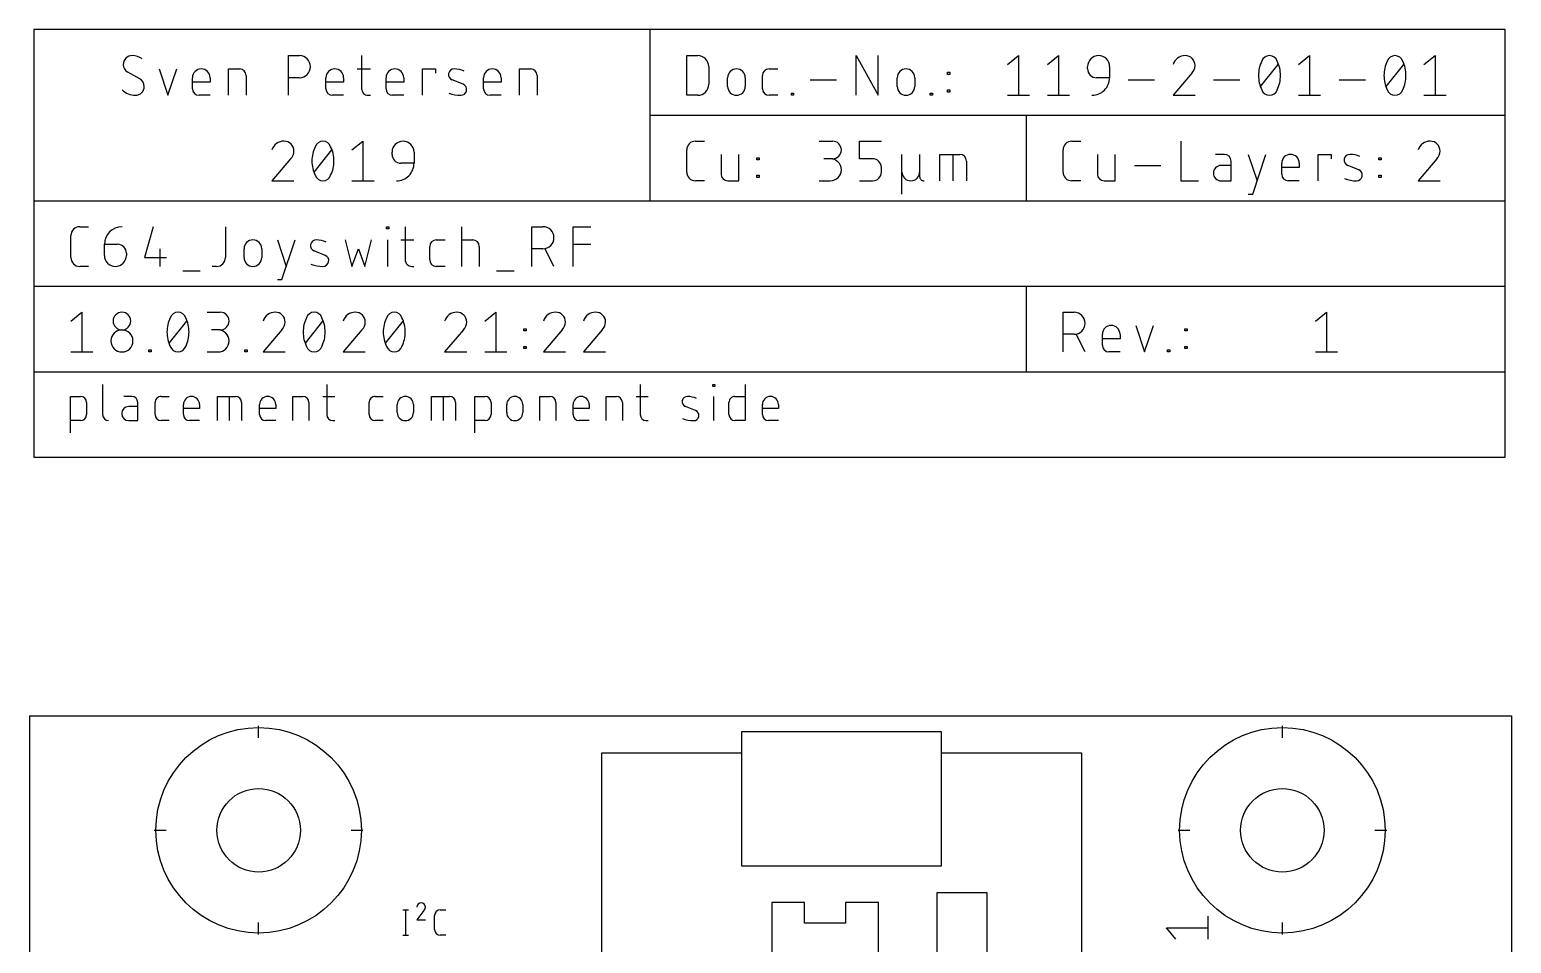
# Model space of a CAD drawing. Extents: x 0 to 55, y 0 to 97.5.
# Drawn here: x 0 to 55, y 63.6 to 97.5 of the extents above; entities that cross this region are included whole.
import ezdxf

# ---------------------------------------------------------------- set-up
doc = ezdxf.new("R2010")
doc.units = 0
for name, color, linetype in [('20', 30, 'CONTINUOUS'), ('21', 253, 'CONTINUOUS'), ('48', 213, 'CONTINUOUS'), ('51', 253, 'CONTINUOUS')]:
    doc.layers.add(name, color=color, linetype=linetype)

msp = doc.modelspace()

# ---------------------------------------------------------------- linework, layer by layer
at = {"layer": '20'}
for p, q in [((0, 72), (0, 0)), ((0, 72), (55, 72)), ((55, 72), (55, 0))]:
    msp.add_line(p, q, dxfattribs=at)
at = {"layer": '21'}
for p, q in [((2.7073, 84.3026), (2.7073, 83.1808)), ((11.0281, 84.3026), (11.0281, 83.1808)), ((22.6634, 84.3026), (22.6634, 83.1808)), ((25.3607, 84.2278), (25.3607, 84.3026)), ((25.3607, 84.3026), (25.4355, 84.3026)), ((25.4355, 84.2278), (25.3607, 84.2278)), ((25.4355, 84.3026), (25.4355, 84.2278)), ((26.5556, 84.3026), (26.5556, 82.9564)), ((1.5177, 82.5077), (1.5177, 83.8539)), ((1.5177, 83.8539), (1.8916, 83.8539)), ((2.116, 83.6295), (2.116, 83.1808)), ((3.7908, 83.8539), (3.4916, 83.8539)), ((4.0152, 82.9564), (4.0152, 83.6295)), ((4.6594, 83.1808), (4.6594, 83.6295)), ((4.8837, 83.8539), (5.1829, 83.8539)), ((6.9718, 82.9564), (6.9718, 83.8539)), ((6.9718, 83.8539), (7.6449, 83.8539)), ((7.4205, 82.9564), (7.4205, 83.8539)), ((7.8692, 83.6295), (7.8692, 82.9564)), ((9.7678, 82.9564), (9.7678, 83.8539)), ((9.7678, 83.8539), (10.1417, 83.8539)), ((10.3661, 83.6295), (10.3661, 82.9564)), ((10.8785, 83.8539), (11.3273, 83.8539)), ((12.5987, 83.1808), (12.5987, 83.6295)), ((12.8231, 83.8539), (13.1222, 83.8539)), ((14.9111, 82.9564), (14.9111, 83.8539)), ((14.9111, 83.8539), (15.5842, 83.8539)), ((15.3598, 82.9564), (15.3598, 83.8539)), ((15.8086, 83.6295), (15.8086, 82.9564)), ((16.5294, 82.5077), (16.5294, 83.8539)), ((16.5294, 83.8539), (16.9033, 83.8539)), ((17.1277, 83.6295), (17.1277, 83.1808)), ((18.9391, 82.9564), (18.9391, 83.8539)), ((18.9391, 83.8539), (19.313, 83.8539)), ((19.5374, 83.6295), (19.5374, 82.9564)), ((21.403, 82.9564), (21.403, 83.8539)), ((21.403, 83.8539), (21.777, 83.8539)), ((22.0014, 83.6295), (22.0014, 82.9564)), ((22.5138, 83.8539), (22.9625, 83.8539)), ((25.3981, 82.9564), (25.3981, 83.8539)), ((25.9573, 83.1808), (25.9573, 83.6295)), ((26.1816, 83.8539), (26.5556, 83.8539)), ((4.0152, 83.4799), (3.6786, 83.4799)), ((5.7069, 83.1808), (5.7069, 83.5547)), ((6.3052, 83.4051), (5.7069, 83.4051)), ((6.3052, 83.5547), (6.3052, 83.4051)), ((8.5358, 83.1808), (8.5358, 83.5547)), ((9.1341, 83.4051), (8.5358, 83.4051)), ((9.1341, 83.5547), (9.1341, 83.4051)), ((13.6462, 83.2556), (13.6462, 83.5547)), ((14.2445, 83.5547), (14.2445, 83.2556)), ((17.7071, 83.2556), (17.7071, 83.5547)), ((18.3054, 83.5547), (18.3054, 83.2556)), ((20.1711, 83.1808), (20.1711, 83.5547)), ((20.7694, 83.4051), (20.1711, 83.4051)), ((20.7694, 83.5547), (20.7694, 83.4051)), ((24.7181, 83.3303), (24.3442, 83.4799)), ((27.1978, 83.1808), (27.1978, 83.5547)), ((27.7962, 83.4051), (27.1978, 83.4051)), ((27.7962, 83.5547), (27.7962, 83.4051)), ((1.8916, 82.9564), (1.5177, 82.9564)), ((3.6786, 82.9564), (4.0152, 82.9564)), ((5.1829, 82.9564), (4.8837, 82.9564)), ((6.3052, 82.9564), (5.9312, 82.9564)), ((9.1341, 82.9564), (8.7602, 82.9564)), ((11.2525, 82.9564), (11.3273, 82.9564)), ((13.1222, 82.9564), (12.8231, 82.9564)), ((16.9033, 82.9564), (16.5294, 82.9564)), ((20.7694, 82.9564), (20.3954, 82.9564)), ((22.8877, 82.9564), (22.9625, 82.9564)), ((26.5556, 82.9564), (26.1816, 82.9564)), ((27.7962, 82.9564), (27.4222, 82.9564)), ((8.5, 71.179), (8.5, 71.6234)), ((46.5, 71.179), (46.5, 71.6234)), ((26.44, 70.62), (26.44, 71.42)), ((26.44, 71.42), (33.84, 71.42)), ((33.84, 71.42), (33.84, 70.62)), ((21.24, 70.62), (26.44, 70.62)), ((21.24, 37.62), (21.24, 70.62)), ((26.44, 66.42), (26.44, 70.62)), ((33.84, 70.62), (39.04, 70.62)), ((33.84, 70.62), (33.84, 66.42)), ((39.04, 70.62), (39.04, 37.62)), ((4.6266, 67.75), (5.071, 67.75)), ((11.929, 67.75), (12.3734, 67.75)), ((42.6266, 67.75), (43.071, 67.75)), ((49.929, 67.75), (50.3734, 67.75)), ((33.84, 66.42), (26.44, 66.42)), ((27.5463, 65.0684), (27.5463, 60.3441)), ((28.7655, 65.0684), (27.5463, 65.0684)), ((28.7655, 64.3064), (28.7655, 65.0684)), ((31.5087, 65.0684), (30.2895, 65.0684)), ((30.2895, 65.0684), (30.2895, 64.3064)), ((31.5087, 60.3441), (31.5087, 65.0684)), ((33.6804, 61.8808), (33.6804, 65.4368)), ((33.6804, 65.4368), (35.5346, 65.4368)), ((35.5346, 65.4368), (35.5346, 61.8808)), ((13.8494, 64.7954), (14.0582, 64.7954)), ((13.9538, 64.7954), (13.9538, 63.8556)), ((14.6373, 64.7693), (14.3763, 64.4299)), ((14.3763, 64.4299), (14.6895, 64.4299)), ((15.0313, 64.0644), (15.0313, 64.5866)), ((15.2401, 64.7954), (15.4489, 64.7954)), ((43.7515, 63.7038), (43.7515, 64.5646)), ((8.5, 63.8765), (8.5, 64.321)), ((13.8494, 63.8556), (14.0582, 63.8556)), ((15.4489, 63.8556), (15.2401, 63.8556)), ((30.2895, 64.3064), (28.7655, 64.3064)), ((42.5464, 63.7038), (42.2021, 64.1342)), ((42.2021, 64.1342), (43.7515, 64.1342)), ((46.5, 63.8765), (46.5, 64.321))]:
    msp.add_line(p, q, dxfattribs=at)
for centre in [(8.5, 67.75), (46.5, 67.75)]:
    msp.add_circle(centre, 3.8133, dxfattribs=at)
for centre, radius, start, end in [((1.8916, 83.6295), 0.2244, 0, 90), ((3.7908, 83.6295), 0.2244, 0, 90), ((4.8837, 83.6295), 0.2244, 89.9992, 180), ((6.006, 83.5547), 0.2992, 0, 180), ((7.6449, 83.6295), 0.2244, 0, 90), ((8.835, 83.5547), 0.2992, 0, 180), ((10.1417, 83.6295), 0.2244, 0, 90), ((12.8231, 83.6295), 0.2244, 89.9992, 180), ((13.9454, 83.5547), 0.2992, 0, 180), ((15.5842, 83.6295), 0.2244, 0, 90), ((16.9033, 83.6295), 0.2244, 0, 90), ((18.0063, 83.5547), 0.2992, 0, 180), ((19.313, 83.6295), 0.2244, 0, 90), ((20.4702, 83.5547), 0.2992, 0, 180), ((21.777, 83.6295), 0.2244, 0, 90), ((24.4162, 83.66), 0.1939, 89.181, 248.1986), ((24.4068, 83.0046), 0.8493, 65.7609, 89.181), ((26.1816, 83.6295), 0.2244, 89.9992, 180), ((27.497, 83.5547), 0.2992, 0, 180), ((1.8916, 83.1808), 0.2244, 270.0008, 0), ((2.9316, 83.1808), 0.2244, 180, 270), ((3.6786, 83.2182), 0.2618, 90, 270), ((4.8837, 83.1808), 0.2244, 180, 270), ((5.9312, 83.1808), 0.2244, 180, 270), ((8.7602, 83.1808), 0.2244, 180, 270), ((11.2525, 83.1808), 0.2244, 180, 270), ((12.8231, 83.1808), 0.2244, 180, 270), ((13.9454, 83.2556), 0.2992, 180, 0), ((16.9033, 83.1808), 0.2244, 270.0008, 0), ((18.0063, 83.2556), 0.2992, 180, 0), ((20.3954, 83.1808), 0.2244, 180, 270), ((22.8877, 83.1808), 0.2244, 180, 270), ((24.6461, 83.1503), 0.1939, 269.181, 68.1986), ((26.1816, 83.1808), 0.2244, 180, 270), ((27.4222, 83.1808), 0.2244, 180, 270), ((24.6615, 84.2247), 1.2684, 250.2096, 269.181), ((14.5329, 64.8998), 0.1566, 0, 180), ((14.5003, 64.8998), 0.1893, 316.3966, 359.9997), ((15.2401, 64.5866), 0.2088, 90.0009, 180), ((15.2401, 64.0644), 0.2088, 180, 270)]:
    msp.add_arc(centre, radius, start, end, dxfattribs=at)
at = {"layer": '48'}
for p, q in [((23.0188, 97.4725), (0.1588, 97.4725)), ((0.1588, 97.4725), (0.1588, 91.1225)), ((54.7688, 97.4725), (23.0188, 97.4725)), ((23.0188, 97.4725), (23.0188, 94.2975)), ((54.7688, 94.2975), (54.7688, 97.4725)), ((9.606, 95.0341), (9.606, 96.5073)), ((9.606, 96.5073), (10.0152, 96.5073)), ((12.321, 96.5073), (12.321, 95.2796)), ((24.3904, 95.0341), (24.3904, 96.5073)), ((24.3904, 96.5073), (24.7996, 96.5073)), ((30.6835, 95.0341), (30.6835, 96.5073)), ((30.6835, 96.5073), (31.502, 95.0341)), ((31.502, 95.0341), (31.502, 96.5073)), ((36.2966, 96.1799), (36.7058, 96.5073)), ((36.7058, 96.5073), (36.7058, 95.0341)), ((37.7832, 96.1799), (38.1924, 96.5073)), ((38.1924, 96.5073), (38.1924, 95.0341)), ((47.0991, 96.1799), (47.5083, 96.5073)), ((47.5083, 96.5073), (47.5083, 95.0341)), ((51.757, 96.1799), (52.1662, 96.5073)), ((52.1662, 96.5073), (52.1662, 95.0341)), ((4.0901, 95.6479), (3.64, 95.8935)), ((4.8056, 96.0162), (5.1329, 95.0341)), ((5.1329, 95.0341), (5.4603, 96.0162)), ((7.3823, 95.0341), (7.3823, 96.0162)), ((7.3823, 96.0162), (7.7915, 96.0162)), ((8.0371, 95.7707), (8.0371, 95.0341)), ((12.1573, 96.0162), (12.6484, 96.0162)), ((14.5778, 95.0341), (14.5778, 96.0162)), ((14.5778, 96.0162), (15.0689, 96.0162)), ((15.0689, 96.0162), (15.0689, 95.8525)), ((18.1848, 95.0341), (18.1848, 96.0162)), ((18.1848, 96.0162), (18.594, 96.0162)), ((18.8395, 95.7707), (18.8395, 95.0341)), ((25.2088, 96.0981), (25.2088, 95.4433)), ((27.1997, 95.2796), (27.1997, 95.7707)), ((27.4452, 96.0162), (27.7726, 96.0162)), ((34.0745, 95.8116), (34.0745, 95.8935)), ((34.0745, 95.8935), (34.1564, 95.8935)), ((34.1564, 95.8116), (34.0745, 95.8116)), ((34.1564, 95.8935), (34.1564, 95.8116)), ((39.2698, 96.0162), (39.2698, 96.0981)), ((40.0882, 96.0981), (40.0882, 95.6889)), ((43.1368, 95.8525), (42.4411, 95.0341)), ((45.6943, 95.3615), (46.3491, 96.1799)), ((50.3523, 95.3615), (51.007, 96.1799)), ((6.0444, 95.2796), (6.0444, 95.6889)), ((6.6991, 95.5252), (6.0444, 95.5252)), ((6.6991, 95.6889), (6.6991, 95.5252)), ((10.0152, 95.6889), (9.606, 95.6889)), ((10.9996, 95.2796), (10.9996, 95.6889)), ((11.6544, 95.5252), (10.9996, 95.5252)), ((11.6544, 95.6889), (11.6544, 95.5252)), ((13.2295, 95.2796), (13.2295, 95.6889)), ((13.8843, 95.5252), (13.2295, 95.5252)), ((13.8843, 95.6889), (13.8843, 95.5252)), ((16.0905, 95.4433), (15.6812, 95.607)), ((16.8468, 95.2796), (16.8468, 95.6889)), ((17.5016, 95.5252), (16.8468, 95.5252)), ((17.5016, 95.6889), (17.5016, 95.5252)), ((25.9092, 95.3615), (25.9092, 95.6889)), ((26.564, 95.6889), (26.564, 95.3615)), ((28.9664, 95.607), (29.9486, 95.607)), ((32.2024, 95.3615), (32.2024, 95.6889)), ((32.8571, 95.6889), (32.8571, 95.3615)), ((34.0745, 95.1569), (34.0745, 95.2387)), ((34.0745, 95.2387), (34.1564, 95.2387)), ((34.1564, 95.1569), (34.0745, 95.1569)), ((34.1564, 95.2387), (34.1564, 95.1569)), ((40.0882, 95.6889), (39.5971, 95.6889)), ((40.7736, 95.607), (41.7557, 95.607)), ((43.9449, 95.607), (44.9271, 95.607)), ((48.6029, 95.607), (49.585, 95.607)), ((6.6991, 95.0341), (6.2899, 95.0341)), ((11.6544, 95.0341), (11.2452, 95.0341)), ((12.5665, 95.0341), (12.6484, 95.0341)), ((13.8843, 95.0341), (13.475, 95.0341)), ((17.5016, 95.0341), (17.0924, 95.0341)), ((24.7996, 95.0341), (24.3904, 95.0341)), ((27.7726, 95.0341), (27.4452, 95.0341)), ((28.2769, 95.0341), (28.2769, 95.1159)), ((28.2769, 95.1159), (28.3587, 95.1159)), ((28.3587, 95.0341), (28.2769, 95.0341)), ((28.3587, 95.1159), (28.3587, 95.0341)), ((33.4303, 95.0341), (33.4303, 95.1159)), ((33.4303, 95.1159), (33.5122, 95.1159)), ((33.5122, 95.0341), (33.4303, 95.0341)), ((33.5122, 95.1159), (33.5122, 95.0341)), ((36.2966, 95.0341), (37.115, 95.0341)), ((37.7832, 95.0341), (38.6016, 95.0341)), ((42.4411, 95.0341), (43.2596, 95.0341)), ((47.0991, 95.0341), (47.9175, 95.0341)), ((51.757, 95.0341), (52.5754, 95.0341)), ((23.0188, 94.2975), (23.0188, 91.1225)), ((23.0188, 94.2975), (36.9888, 94.2975)), ((36.9888, 94.2975), (54.7688, 94.2975)), ((36.9888, 94.2975), (36.9888, 91.1225)), ((54.7688, 91.1225), (54.7688, 94.2975)), ((10.56, 92.1865), (11.2148, 93.0049)), ((11.9648, 93.0049), (12.374, 93.3323)), ((12.374, 93.3323), (12.374, 91.8591)), ((24.3904, 92.1865), (24.3904, 93.0049)), ((24.7177, 93.3323), (25.0451, 93.3323)), ((29.3116, 93.3323), (29.8027, 93.3323)), ((30.7982, 92.6775), (30.7982, 93.3323)), ((30.7982, 93.3323), (31.6166, 93.3323)), ((38.3604, 92.1865), (38.3604, 93.0049)), ((38.6877, 93.3323), (39.0151, 93.3323)), ((42.7296, 93.3323), (42.7296, 91.8591)), ((9.6873, 92.6775), (8.9916, 91.8591)), ((13.4513, 92.8412), (13.4513, 92.9231)), ((14.2698, 92.5139), (13.7787, 92.5139)), ((14.2698, 92.9231), (14.2698, 92.5139)), ((25.6664, 92.8412), (25.6664, 92.1046)), ((26.3212, 91.8591), (26.3212, 92.8412)), ((26.9935, 92.6366), (26.9935, 92.7185)), ((26.9935, 92.7185), (27.0753, 92.7185)), ((27.0753, 92.6366), (26.9935, 92.6366)), ((27.0753, 92.7185), (27.0753, 92.6366)), ((29.8027, 92.6775), (29.4753, 92.6775)), ((31.2892, 92.6775), (30.7982, 92.6775)), ((32.3804, 91.368), (32.3804, 92.8412)), ((33.0352, 92.8412), (33.0352, 92.1865)), ((33.7886, 91.8591), (33.7886, 92.8412)), ((33.7886, 92.8412), (34.5252, 92.8412)), ((34.2797, 91.8591), (34.2797, 92.8412)), ((34.7707, 92.5957), (34.7707, 91.8591)), ((39.6364, 92.8412), (39.6364, 92.1046)), ((40.2912, 91.8591), (40.2912, 92.8412)), ((41.0089, 92.432), (41.991, 92.432)), ((44.3477, 92.8412), (44.0203, 92.8412)), ((44.5932, 92.432), (44.2249, 92.432)), ((44.5932, 91.8591), (44.5932, 92.5957)), ((45.2359, 92.8412), (45.5632, 91.8591)), ((45.3996, 91.368), (45.8906, 92.8412)), ((46.4747, 92.1046), (46.4747, 92.5139)), ((47.1294, 92.5139), (47.1294, 92.3502)), ((47.823, 91.8591), (47.823, 92.8412)), ((47.823, 92.8412), (48.3141, 92.8412)), ((48.3141, 92.8412), (48.3141, 92.6775)), ((49.3356, 92.2683), (48.9264, 92.432)), ((50.0812, 92.6366), (50.0812, 92.7185)), ((50.0812, 92.7185), (50.163, 92.7185)), ((50.163, 92.6366), (50.0812, 92.6366)), ((50.163, 92.7185), (50.163, 92.6366)), ((52.2323, 92.6775), (51.5366, 91.8591)), ((8.9916, 91.8591), (9.81, 91.8591)), ((11.9648, 91.8591), (12.7832, 91.8591)), ((25.0451, 91.8591), (24.7177, 91.8591)), ((25.912, 91.8591), (26.3212, 91.8591)), ((26.9935, 91.9819), (26.9935, 92.0637)), ((26.9935, 92.0637), (27.0753, 92.0637)), ((27.0753, 91.9819), (26.9935, 91.9819)), ((27.0753, 92.0637), (27.0753, 91.9819)), ((29.3116, 91.8591), (29.7208, 91.8591)), ((30.7982, 91.8591), (31.2892, 91.8591)), ((31.6166, 92.1865), (31.6166, 92.3502)), ((33.0352, 92.1865), (33.0352, 92.0228)), ((39.0151, 91.8591), (38.6877, 91.8591)), ((39.882, 91.8591), (40.2912, 91.8591)), ((42.7296, 91.8591), (43.3843, 91.8591)), ((44.2249, 91.8591), (44.5932, 91.8591)), ((47.1294, 92.3502), (46.4747, 92.3502)), ((47.1294, 91.8591), (46.7202, 91.8591)), ((50.0812, 91.9819), (50.0812, 92.0637)), ((50.0812, 92.0637), (50.163, 92.0637)), ((50.163, 91.9819), (50.0812, 91.9819)), ((50.163, 92.0637), (50.163, 91.9819)), ((51.5366, 91.8591), (52.355, 91.8591)), ((45.2359, 91.368), (45.3996, 91.368)), ((0.1588, 91.1225), (0.1588, 87.9475)), ((0.1588, 91.1225), (23.0188, 91.1225)), ((23.0188, 91.1225), (36.9888, 91.1225)), ((36.9888, 91.1225), (54.7688, 91.1225)), ((54.7688, 87.9475), (54.7688, 91.1225)), ((1.5304, 89.0115), (1.5304, 89.8299)), ((1.8577, 90.1573), (2.1851, 90.1573)), ((4.5881, 90.1573), (4.2607, 89.0115)), ((7.2663, 90.1573), (7.2663, 89.0115)), ((9.1987, 89.6662), (9.5261, 88.6841)), ((9.3624, 88.193), (9.8535, 89.6662)), ((11.7109, 89.6662), (11.9564, 88.6841)), ((12.4475, 88.6841), (12.693, 89.6662)), ((13.2512, 90.0755), (13.2512, 90.1573)), ((13.2512, 90.1573), (13.333, 90.1573)), ((13.333, 90.0755), (13.2512, 90.0755)), ((13.2921, 88.6841), (13.2921, 89.6662)), ((13.333, 90.1573), (13.333, 90.0755)), ((13.7755, 89.6662), (14.2666, 89.6662)), ((13.9392, 90.1573), (13.9392, 88.9296)), ((15.0954, 89.6662), (15.4227, 89.6662)), ((16.037, 88.6841), (16.037, 90.1573)), ((16.037, 89.6662), (16.4462, 89.6662)), ((18.6423, 88.6841), (18.6423, 90.1573)), ((18.6423, 90.1573), (19.0515, 90.1573)), ((20.1707, 88.6841), (20.1707, 90.1573)), ((20.1707, 90.1573), (20.8255, 90.1573)), ((2.7741, 89.5025), (3.2652, 89.5025)), ((2.7741, 89.0933), (2.7741, 89.5025)), ((3.5926, 89.1752), (3.5926, 89.0933)), ((4.8336, 89.3389), (4.8336, 88.6841)), ((7.9599, 89.0115), (7.9599, 89.3389)), ((8.6146, 89.3389), (8.6146, 89.0115)), ((10.9695, 89.0933), (10.5603, 89.257)), ((11.9564, 88.6841), (12.2019, 89.3389)), ((12.2019, 89.3389), (12.4475, 88.6841)), ((14.8498, 88.9296), (14.8498, 89.4207)), ((16.6917, 89.4207), (16.6917, 88.6841)), ((19.0515, 89.3389), (18.6423, 89.3389)), ((19.4607, 88.6841), (19.1334, 89.3389)), ((20.1707, 89.5025), (20.8255, 89.5025)), ((2.1851, 88.6841), (1.8577, 88.6841)), ((4.2607, 89.0115), (5.0792, 89.0115)), ((6.939, 88.6841), (6.7753, 88.6841)), ((14.1847, 88.6841), (14.2666, 88.6841)), ((15.4227, 88.6841), (15.0954, 88.6841)), ((5.6805, 88.5204), (6.3352, 88.5204)), ((9.1987, 88.193), (9.3624, 88.193)), ((17.3253, 88.5204), (17.9801, 88.5204)), ((0.1588, 87.9475), (0.1588, 84.7725)), ((0.1588, 87.9475), (36.9888, 87.9475)), ((36.9888, 87.9475), (54.7688, 87.9475)), ((36.9888, 87.9475), (36.9888, 84.7725)), ((54.7688, 84.7725), (54.7688, 87.9475)), ((1.5304, 86.6549), (1.9396, 86.9823)), ((1.9396, 86.9823), (1.9396, 85.5091)), ((6.5847, 86.9823), (7.0758, 86.9823)), ((16.8916, 86.6549), (17.3008, 86.9823)), ((17.3008, 86.9823), (17.3008, 85.5091)), ((38.3604, 85.5091), (38.3604, 86.9823)), ((38.3604, 86.9823), (38.7696, 86.9823)), ((47.7266, 86.6549), (48.1358, 86.9823)), ((48.1358, 86.9823), (48.1358, 85.5091)), ((5.18, 85.8365), (5.8347, 86.6549)), ((10.2343, 85.8365), (10.8891, 86.6549)), ((13.2075, 85.8365), (13.8622, 86.6549)), ((18.3501, 86.2866), (18.3501, 86.3685)), ((18.3501, 86.3685), (18.4319, 86.3685)), ((18.4319, 86.3685), (18.4319, 86.2866)), ((41.0572, 86.4912), (41.3845, 85.5091)), ((41.3845, 85.5091), (41.7119, 86.4912)), ((42.8797, 86.2866), (42.8797, 86.3685)), ((42.8797, 86.3685), (42.9616, 86.3685)), ((42.9616, 86.3685), (42.9616, 86.2866)), ((7.0758, 86.3275), (6.7484, 86.3275)), ((9.3616, 86.3275), (8.6659, 85.5091)), ((12.3347, 86.3275), (11.6391, 85.5091)), ((16.1007, 86.3275), (15.405, 85.5091)), ((18.4319, 86.2866), (18.3501, 86.2866)), ((19.7676, 86.3275), (19.0719, 85.5091)), ((21.2542, 86.3275), (20.5585, 85.5091)), ((38.7696, 86.1639), (38.3604, 86.1639)), ((39.1788, 85.5091), (38.8514, 86.1639)), ((39.8183, 85.7546), (39.8183, 86.1639)), ((40.4731, 86.0002), (39.8183, 86.0002)), ((40.4731, 86.1639), (40.4731, 86.0002)), ((42.9616, 86.2866), (42.8797, 86.2866)), ((1.5304, 85.5091), (2.3488, 85.5091)), ((4.4258, 85.5091), (4.4258, 85.5909)), ((4.4258, 85.5909), (4.5077, 85.5909)), ((4.5077, 85.5091), (4.4258, 85.5091)), ((4.5077, 85.5909), (4.5077, 85.5091)), ((6.5847, 85.5091), (6.9939, 85.5091)), ((7.9936, 85.5091), (7.9936, 85.5909)), ((7.9936, 85.5909), (8.0754, 85.5909)), ((8.0754, 85.5091), (7.9936, 85.5091)), ((8.0754, 85.5909), (8.0754, 85.5091)), ((8.6659, 85.5091), (9.4843, 85.5091)), ((11.6391, 85.5091), (12.4575, 85.5091)), ((15.405, 85.5091), (16.2235, 85.5091)), ((16.8916, 85.5091), (17.7101, 85.5091)), ((18.3501, 85.6319), (18.3501, 85.7137)), ((18.3501, 85.7137), (18.4319, 85.7137)), ((18.4319, 85.6319), (18.3501, 85.6319)), ((18.4319, 85.7137), (18.4319, 85.6319)), ((19.0719, 85.5091), (19.8904, 85.5091)), ((20.5585, 85.5091), (21.3769, 85.5091)), ((40.4731, 85.5091), (40.0639, 85.5091)), ((42.2356, 85.5091), (42.2356, 85.5909)), ((42.2356, 85.5909), (42.3174, 85.5909)), ((42.3174, 85.5091), (42.2356, 85.5091)), ((42.3174, 85.5909), (42.3174, 85.5091)), ((42.8797, 85.6319), (42.8797, 85.7137)), ((42.8797, 85.7137), (42.9616, 85.7137)), ((42.9616, 85.6319), (42.8797, 85.6319)), ((42.9616, 85.7137), (42.9616, 85.6319)), ((47.7266, 85.5091), (48.545, 85.5091)), ((0.1588, 84.7725), (0.1588, 81.5975)), ((0.1588, 84.7725), (36.9888, 84.7725)), ((36.9888, 84.7725), (54.7688, 84.7725)), ((54.7688, 81.5975), (54.7688, 84.7725)), ((0.1588, 81.5975), (54.7688, 81.5975))]:
    msp.add_line(p, q, dxfattribs=at)
for centre, radius, start, end in [((3.8036, 96.1799), 0.3274, 89.9995, 180), ((3.8036, 95.8935), 0.6138, 53.1301, 89.9994), ((10.0152, 96.0981), 0.4092, 270, 90), ((24.7996, 96.0981), 0.4092, 359.9996, 90), ((39.679, 96.0981), 0.4092, 0, 180), ((42.8913, 96.0341), 0.4732, 90, 162.0549), ((42.8913, 96.139), 0.3683, 0, 90), ((46.8265, 95.7707), 1.214, 154.0109, 180), ((46.0217, 96.2045), 0.3028, 90, 161.0756), ((46.0217, 96.2045), 0.3028, 18.9237, 90.0001), ((45.2169, 95.7707), 1.214, 360, 25.9897), ((51.4844, 95.7707), 1.214, 154.0109, 180), ((50.6796, 96.2045), 0.3028, 90, 161.0756), ((50.6796, 96.2045), 0.3028, 18.9237, 90.0001), ((49.8749, 95.7707), 1.214, 360, 25.9897), ((3.8088, 96.1799), 0.3325, 180.0001, 239.4891), ((6.3718, 95.6889), 0.3274, 0, 180), ((7.7915, 95.7707), 0.2455, 0, 90), ((11.327, 95.6889), 0.3274, 0, 180), ((13.5569, 95.6889), 0.3274, 0, 180), ((15.76, 95.804), 0.2122, 89.1816, 248.1986), ((15.7498, 95.0869), 0.9294, 65.761, 89.1816), ((17.1742, 95.6889), 0.3274, 0, 180), ((18.594, 95.7707), 0.2455, 0, 90), ((26.2366, 95.6889), 0.3274, 0, 180), ((27.4452, 95.7707), 0.2455, 90, 180), ((32.5298, 95.6889), 0.3274, 0, 180), ((39.5971, 96.0162), 0.3274, 179.9995, 270), ((42.864, 96.139), 0.3956, 313.6022, 0), ((46.8265, 95.7707), 1.214, 180, 205.9889), ((45.2169, 95.7707), 1.214, 334.0105, 359.9999), ((51.4845, 95.7707), 1.214, 180, 205.9889), ((49.8748, 95.7707), 1.214, 334.0105, 359.9999), ((3.9264, 95.7257), 0.6916, 224.7606, 269.9999), ((3.9264, 95.3615), 0.3274, 270, 0), ((3.9213, 95.3615), 0.3325, 0.0001, 59.4901), ((6.2899, 95.2796), 0.2455, 180, 270), ((11.2452, 95.2796), 0.2455, 180, 270), ((12.5665, 95.2796), 0.2455, 180, 270.0007), ((13.475, 95.2796), 0.2455, 180, 270), ((16.0116, 95.2463), 0.2122, 269.1816, 68.1989), ((17.0924, 95.2796), 0.2455, 180, 270), ((24.7996, 95.4433), 0.4092, 270.0004, 360), ((26.2366, 95.3615), 0.3274, 180, 0), ((27.4452, 95.2796), 0.2455, 180, 270), ((32.5298, 95.3615), 0.3274, 180, 0), ((39.4334, 95.6889), 0.6548, 269.9997, 360), ((46.0217, 95.3369), 0.3028, 198.9251, 270.0001), ((46.0217, 95.3369), 0.3028, 270, 341.0759), ((50.6796, 95.3369), 0.3028, 198.9251, 270.0001), ((50.6796, 95.3369), 0.3028, 270, 341.0759), ((16.0284, 96.422), 1.388, 250.2089, 269.1815), ((9.4417, 92.8591), 0.4732, 90, 162.0549), ((9.4417, 92.964), 0.3683, 0, 90), ((9.4145, 92.964), 0.3956, 313.6022, 0), ((11.6922, 92.5957), 1.214, 154.0109, 180), ((10.8874, 93.0295), 0.3028, 90, 161.0756), ((10.8874, 93.0295), 0.3028, 18.9237, 90.0001), ((10.0826, 92.5957), 1.214, 360, 25.9897), ((13.8605, 92.9231), 0.4092, 0, 180), ((24.7177, 93.0049), 0.3274, 90.0005, 180), ((29.8027, 93.0049), 0.3274, 270, 90), ((38.6877, 93.0049), 0.3274, 90.0005, 180), ((51.9867, 92.8591), 0.4732, 90, 162.0549), ((51.9867, 92.964), 0.3683, 0, 90), ((51.9595, 92.964), 0.3956, 313.6022, 0), ((11.6922, 92.5957), 1.214, 180, 205.9889), ((10.0826, 92.5957), 1.214, 334.0105, 359.9999), ((13.7787, 92.8412), 0.3274, 179.9995, 270), ((13.615, 92.5139), 0.6548, 269.9997, 360), ((29.7208, 92.2683), 0.4092, 270, 90), ((31.2892, 92.3502), 0.3274, 0, 90), ((34.5252, 92.5957), 0.2455, 0, 90), ((44.2249, 92.1456), 0.2865, 90, 270), ((44.3477, 92.5957), 0.2455, 0, 90), ((46.8021, 92.5139), 0.3274, 0, 180), ((49.0052, 92.629), 0.2122, 89.1816, 248.1986), ((48.995, 91.9119), 0.9294, 65.761, 89.1816), ((10.8874, 92.1619), 0.3028, 198.9251, 270.0001), ((10.8874, 92.1619), 0.3028, 270, 341.0759), ((24.7177, 92.1865), 0.3274, 180, 270), ((25.912, 92.1046), 0.2455, 180, 270), ((31.2892, 92.1865), 0.3274, 270, 359.9995), ((32.7078, 92.1865), 0.3274, 180, 0), ((33.1988, 92.0228), 0.1637, 180, 270.0011), ((38.6877, 92.1865), 0.3274, 180, 270), ((39.882, 92.1046), 0.2455, 180, 270), ((46.7202, 92.1046), 0.2455, 180, 270), ((49.2736, 93.247), 1.388, 250.2089, 269.1815), ((49.2568, 92.0713), 0.2122, 269.1816, 68.1989), ((1.8577, 89.8299), 0.3274, 90.0005, 180), ((3.4289, 89.5025), 0.6548, 90.0003, 180), ((8.2873, 89.3389), 0.3274, 0, 180), ((10.6391, 89.454), 0.2122, 89.1816, 248.1986), ((10.6289, 88.7369), 0.9294, 65.761, 89.1816), ((15.0954, 89.4207), 0.2455, 90, 180), ((16.4462, 89.4207), 0.2455, 0, 90), ((19.0515, 89.7481), 0.4092, 270, 90), ((3.2652, 89.1752), 0.3274, 0, 90), ((1.8577, 89.0115), 0.3274, 180, 270), ((3.1834, 89.0933), 0.4092, 180, 0), ((6.939, 89.0115), 0.3274, 270, 0), ((8.2873, 89.0115), 0.3274, 180, 0), ((10.9075, 90.072), 1.388, 250.2089, 269.1815), ((10.8907, 88.8963), 0.2122, 269.1816, 68.1989), ((14.1847, 88.9296), 0.2455, 180, 270.0007), ((15.0954, 88.9296), 0.2455, 180, 270), ((3.4261, 86.6549), 0.3274, 0, 180), ((5.5073, 86.6795), 0.3028, 90, 161.0756), ((5.5073, 86.6795), 0.3028, 18.9237, 90.0001), ((7.0758, 86.6549), 0.3274, 270, 90), ((9.116, 86.5091), 0.4732, 90, 162.0549), ((9.116, 86.614), 0.3683, 0, 90), ((10.5617, 86.6795), 0.3028, 90, 161.0756), ((10.5617, 86.6795), 0.3028, 18.9237, 90.0001), ((12.0892, 86.5091), 0.4732, 90, 162.0549), ((12.0892, 86.614), 0.3683, 0, 90), ((13.5348, 86.6795), 0.3028, 90, 161.0756), ((13.5348, 86.6795), 0.3028, 18.9237, 90.0001), ((15.8552, 86.5091), 0.4732, 90, 162.0549), ((15.8552, 86.614), 0.3683, 0, 90), ((19.5221, 86.5091), 0.4732, 90, 162.0549), ((19.5221, 86.614), 0.3683, 0, 90), ((21.0086, 86.5091), 0.4732, 90, 162.0549), ((21.0086, 86.614), 0.3683, 0, 90), ((38.7696, 86.5731), 0.4092, 270, 90), ((3.4261, 86.6549), 0.3274, 180, 0), ((6.3122, 86.2457), 1.214, 154.0109, 180), ((4.7026, 86.2457), 1.214, 360, 25.9897), ((9.0888, 86.614), 0.3956, 313.6022, 0), ((11.3665, 86.2457), 1.214, 154.0109, 180), ((9.7569, 86.2457), 1.214, 360, 25.9897), ((12.0619, 86.614), 0.3956, 313.6022, 0), ((14.3397, 86.2457), 1.214, 154.0109, 180), ((12.7301, 86.2457), 1.214, 360, 25.9897), ((15.8279, 86.614), 0.3956, 313.6022, 0), ((19.4948, 86.614), 0.3956, 313.6022, 0), ((20.9814, 86.614), 0.3956, 313.6022, 0), ((40.1457, 86.1639), 0.3274, 0, 180), ((3.4261, 85.9183), 0.4092, 0, 180), ((3.4261, 85.9183), 0.4092, 180, 0), ((6.3122, 86.2457), 1.214, 180, 205.9889), ((4.7025, 86.2457), 1.214, 334.0105, 359.9999), ((6.9939, 85.9183), 0.4092, 270, 90), ((11.3665, 86.2457), 1.214, 180, 205.9889), ((9.7569, 86.2457), 1.214, 334.0105, 359.9999), ((14.3397, 86.2457), 1.214, 180, 205.9889), ((12.73, 86.2457), 1.214, 334.0105, 359.9999), ((5.5073, 85.8119), 0.3028, 198.9251, 270.0001), ((5.5073, 85.8119), 0.3028, 270, 341.0759), ((10.5617, 85.8119), 0.3028, 198.9251, 270.0001), ((10.5617, 85.8119), 0.3028, 270, 341.0759), ((13.5348, 85.8119), 0.3028, 198.9251, 270.0001), ((13.5348, 85.8119), 0.3028, 270, 341.0759), ((40.0639, 85.7546), 0.2455, 180, 270)]:
    msp.add_arc(centre, radius, start, end, dxfattribs=at)
at = {"layer": '51'}
for centre in [(8.5, 67.75), (46.5, 67.75)]:
    msp.add_circle(centre, 1.55, dxfattribs=at)

doc.saveas('drawing.dxf')
